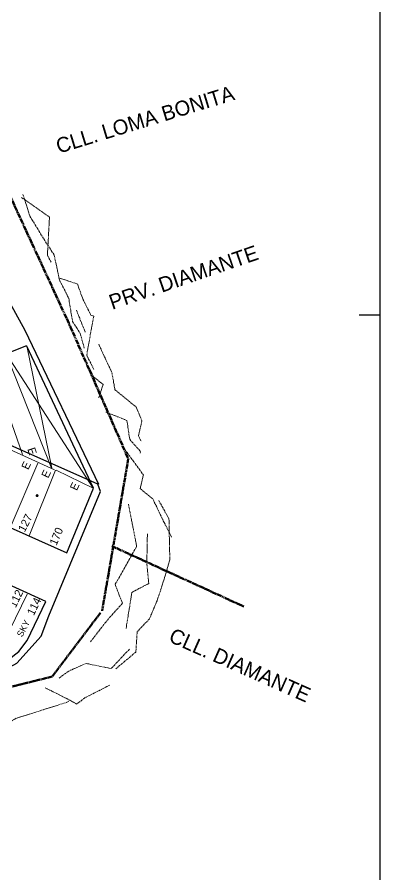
# Model space of a CAD drawing. Header units: millimetres. Extents: x 1234 to 13465, y -4218 to 5585.
# Drawn here: x 6640 to 7376, y 2110 to 3851 of the extents above; entities that cross this region are included whole.
import ezdxf

# ---------------------------------------------------------------- set-up
doc = ezdxf.new("R2010")
doc.units = ezdxf.units.MM
doc.linetypes.add('TLSIGC_004', pattern=[7, 4, -1, 1, -1])
doc.linetypes.add('TLSIGC_007', pattern=[28, 10, -1, 10, -1, 2, -1, 2, -1])
for name, color, linetype, lineweight in [('CLASIFICACION TIPO RESIDENCIAL C', 156, 'Continuous', 9), ('CLASIFICACION TIPO RESIDENCIAL E', 156, 'Continuous', 9), ('CLIENTES RESIDENCIALES E', 82, 'TLSIGC_004', 9), ('DISTRITO', 42, 'TLSIGC_007', 60), ('LIMITE DE TERMINAL', 10, 'Continuous', 30), ('LOTIFICACION 2003', 252, 'Continuous', 15), ('MARCOS CONSTRUCCION', 250, 'Continuous', 30), ('NOMBRE DE CALLES', 92, 'TLSIGC_017', 5), ('NUMEROS OFICIALES', 92, 'Continuous', 5), ('PLANIMETRIA 2003', 12, 'Continuous', 30), ('RIOS', 161, 'TLSIGC_004', 20)]:
    doc.layers.add(name, color=color, linetype=linetype, lineweight=lineweight)
doc.linetypes.add('TLSIGC_017', pattern='A,0.5,["=",Standard,S=1.6,R=0,X=-0.2,Y=-0.8],0.5', length=1)

msp = doc.modelspace()

# ---------------------------------------------------------------- hatches: boundary and pattern name
at = {"layer": 'CLIENTES RESIDENCIALES E'}
h = msp.add_hatch(color=256, dxfattribs=at)
edge = h.paths.add_edge_path()
edge.add_arc((6680.1, 2879.7), 3.12, 0, 360)

# ---------------------------------------------------------------- linework, layer by layer
at = {"layer": 'DISTRITO'}
msp.add_line((6831.8, 2777.4), (7099.8, 2654.6), dxfattribs=at)
for points in [[(6160.9, 4494.7), (6748.1, 3221.7), (6865.3, 2954.5), (6812.1, 2645.6)], [(6808.5, 2642), (6710.7, 2512.5), (5502, 2212.6), (5450, 2192.7), (5266.9, 2148.3), (5171.4, 2024.3), (4853.5, 2095.3), (4751.5, 2378.7), (4517.2, 2437.7), (4127, 2274.9), (3889.9, 2304.3), (3933.8, 2507.6), (3960.3, 2682.1), (3995.9, 2905.2), (4022, 2984.9), (4052.8, 3081.2), (3981.9, 3107.4), (4053.2, 3340.1), (4115.1, 3517.4), (4193.8, 3506.8), (4512.9, 4207.1)]]:
    msp.add_lwpolyline(points, dxfattribs=at)
at = {"layer": 'LIMITE DE TERMINAL'}
for points in [[(6307.9, 2767.5), (6285.9, 2778.4), (6268.2, 2739.9), (6218.3, 2762.9), (6230.3, 2798.4), (6224.2, 2801.2), (6255.1, 2863.5), (6229.3, 2941.2), (6215.5, 2992.3), (6308.8, 3170.6), (6332.5, 3159.6), (6431.2, 3302.2), (6574.8, 3360.6), (6655.1, 3215.3), (6805.1, 2902.7)], [(6421.8, 2684.7), (6545.2, 2632.3), (6484.8, 2512.4), (6581.8, 2508.9), (6638.9, 2539.8), (6688.1, 2594.5), (6704, 2635.6), (6809.1, 2888.2), (6803.5, 2902.9), (6515.5, 3031), (6452.7, 2895.1), (6338.5, 2832.2), (6307.7, 2768.2), (6378.5, 2736.2), (6423, 2684.7)]]:
    msp.add_lwpolyline(points, dxfattribs=at)
at = {"layer": 'LOTIFICACION 2003'}
for p, q in [((6710.4, 2935.4), (6659, 3183.4)), ((6583.8, 3151.4), (6650.5, 2963)), ((6617.3, 3167.5), (6709.3, 2935.1)), ((6793.8, 2894.8), (6617.8, 3166.6)), ((6450.5, 3053), (6715.6, 2931.9)), ((6625.8, 2814.1), (6681.7, 2945.4)), ((6664.1, 2797.8), (6717.7, 2931.1)), ((6718.6, 2931.2), (6794.2, 2894.8)), ((6660, 2680), (6585.7, 2527.6))]:
    msp.add_line(p, q, dxfattribs=at)
at = {"layer": 'MARCOS CONSTRUCCION'}
msp.add_line((7375.7, 3245.7), (7334, 3245.7), dxfattribs=at)
msp.add_lwpolyline([(1359.5, 3245.7), (1359.5, 5543.6), (7375.7, 5543.6), (7375.7, 947.8), (1275.9, 947.8), (1275.9, 3245.7), (1443, 3245.7), (1443, 947.8), (1443, 1073.1), (3030.6, 1073.1), (3030.6, 947.8)], dxfattribs=at)
at = {"layer": 'PLANIMETRIA 2003'}
for points in [[(6658.4, 3183.6), (6382.1, 3074.2), (6317.5, 2952.1), (6740.5, 2763.3), (6794.8, 2894.8), (6659.6, 3183.2)], [(6475.1, 2766.2), (6354.8, 2542.9), (6558.4, 2519.8), (6594.9, 2528.6), (6621.4, 2546.6), (6642.8, 2563.3), (6659.8, 2585.4), (6697.6, 2664.8), (6476.2, 2765.8)]]:
    msp.add_lwpolyline(points, dxfattribs=at)
at = {"layer": 'RIOS'}
msp.add_line((6759.8, 3256.2), (6778.1, 3211.1), dxfattribs=at)
for points in [[(6648.8, 3484.6), (6705.3, 3445), (6701.1, 3368), (6708.5, 3353.6)], [(6651.5, 3491), (6665.5, 3447), (6693.6, 3400.8), (6714.9, 3367.9), (6725.5, 3317.3), (6744.3, 3280.3), (6752, 3233), (6767.4, 3209.5), (6776, 3178.9)], [(6723.9, 3321.7), (6761.9, 3309.3), (6772.9, 3278.5), (6789.4, 3246), (6795, 3244.2), (6780.8, 3164.5), (6795.5, 3135.6)], [(6805.2, 3186.8), (6831.7, 3129.9), (6838.2, 3094.7), (6881.1, 3059.6), (6892.9, 3031.7), (6885.9, 3000.8), (6891.4, 2990)], [(6805.2, 3078), (6814.1, 3105.2), (6794.9, 3120.5), (6785.8, 3138.5)], [(6819.8, 3049.2), (6862.5, 3032.2), (6868.1, 2994.2), (6890, 2968.9), (6889.2, 2966.2)], [(6858.2, 2973.3), (6895.8, 2921.9), (6889.5, 2893.9), (6915, 2872.9), (6938, 2825.2), (6953, 2795.7)], [(6865.5, 2862.2), (6882.2, 2776.5), (6838.6, 2699.3), (6853.3, 2661.3), (6820, 2623.9), (6788.6, 2583.1)], [(6926.9, 2869.6), (6947.8, 2832.6), (6949.5, 2749.2), (6939, 2713.3), (6923.7, 2666.4), (6908, 2629.6), (6883.2, 2603.1), (6880.6, 2562.3), (6839.2, 2527.7)], [(6904, 2802.4), (6902.8, 2740.2), (6906.8, 2701.5), (6872.5, 2683.2), (6860.6, 2609.3)], [(6867.4, 2567.8), (6830.4, 2528.8), (6779.7, 2539.2), (6744.4, 2523.7), (6724.7, 2509.2)], [(6827.8, 2495.2), (6777.3, 2469.6), (6761, 2456.8), (6730.2, 2472.9), (6696.5, 2489.8)], [(6744.6, 2461.6), (6637.1, 2427.6), (6566.7, 2387.2), (6531.4, 2389.7), (6463.3, 2430.1), (6377.3, 2425.1), (6336.7, 2384)]]:
    msp.add_lwpolyline(points, dxfattribs=at)

# ---------------------------------------------------------------- texts
at = {"layer": 'CLASIFICACION TIPO RESIDENCIAL C'}
msp.add_text('SKY', height=13.19, rotation=62, dxfattribs=at).set_placement((6649.8, 2591.6))
at = {"layer": 'CLASIFICACION TIPO RESIDENCIAL E'}
for rotation, p in [(289, (6660.1, 2974.1)), (65, (6662.2, 2931)), (65, (6702.7, 2913.9)), (65, (6760.7, 2888.6))]:
    msp.add_text('E', height=16.2, rotation=rotation, dxfattribs=at).set_placement(p)
at = {"layer": 'NOMBRE DE CALLES'}
for s, rotation, p in [('CLL. LOMA BONITA', 17, (6724.2, 3573.5)), ('PRV. DIAMANTE', 19, (6832.6, 3256.7)), ('CLL. DIAMANTE', 336, (6945.1, 2584.4))]:
    msp.add_text(s, height=30.441, rotation=rotation, dxfattribs=at).set_placement(p)
at = {"layer": 'NUMEROS OFICIALES'}
for s, rotation, p in [('127', 63, (6655, 2804.5)), ('170', 67, (6719.5, 2777.3)), ('112', 64, (6636.6, 2651)), ('114', 64, (6673.3, 2635.1))]:
    msp.add_text(s, height=16.24, rotation=rotation, dxfattribs=at).set_placement(p)

doc.saveas('drawing.dxf')
